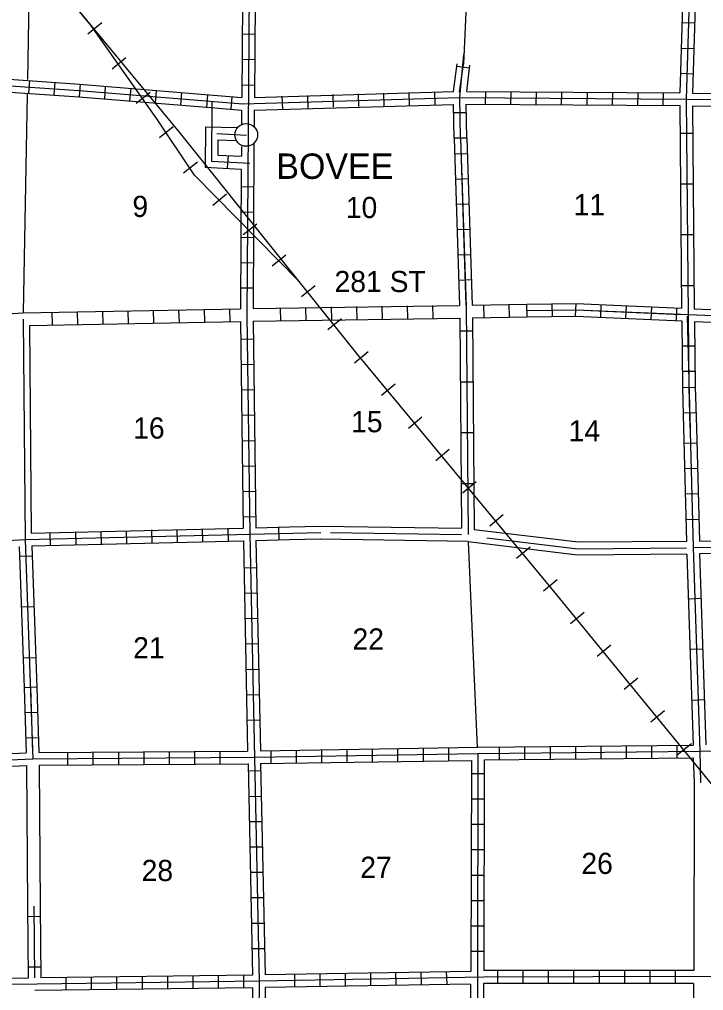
# Model space of a CAD drawing. Extents: x 1372974 to 1910017, y 15437295 to 16008649.
# Drawn here: x 1697253 to 1713419, y 15717536 to 15740473 of the extents above; entities that cross this region are included whole.
import ezdxf

# ---------------------------------------------------------------- set-up
doc = ezdxf.new("R2010")
doc.units = 0
for name, color, linetype in [('L10', 7, 'Continuous'), ('L11', 7, 'Continuous'), ('L13', 7, 'Continuous'), ('L14', 7, 'Continuous'), ('L15', 7, 'Continuous'), ('L16', 7, 'Continuous'), ('L30', 7, 'Continuous'), ('L8', 7, 'Continuous'), ('L9', 7, 'Continuous')]:
    doc.layers.add(name, color=color, linetype=linetype)

msp = doc.modelspace()

# ---------------------------------------------------------------- linework, layer by layer
at = {"layer": 'L10'}
for points in [[(1697490, 15733248), (1697532, 15728340)], [(1703635, 15728487), (1704373, 15728507)], [(1704373, 15728507), (1707698, 15728457)], [(1703635, 15728187), (1704373, 15728207)], [(1704365, 15728207), (1707855, 15728154)], [(1713015, 15728140), (1710456, 15728123), (1707998, 15728415)], [(1713023, 15727840), (1710440, 15727823), (1707855, 15728133)], [(1697423, 15722848), (1697445, 15719533)], [(1697723, 15722857), (1697745, 15719533)]]:
    msp.add_lwpolyline(points, dxfattribs=at)
at = {"layer": 'L11'}
for points in [[(1701646, 15737937), (1701640, 15736982)], [(1701646, 15737937), (1702390, 15737923)], [(1701940, 15737632), (1702373, 15737615)], [(1701940, 15737632), (1701940, 15737265)], [(1713173, 15723032), (1713198, 15722440)], [(1713198, 15722440), (1713190, 15718006)], [(1713181, 15717706), (1713181, 15712665)]]:
    msp.add_lwpolyline(points, dxfattribs=at)
at = {"layer": 'L13'}
for p, q in [((1707931, 15743617), (1707746, 15739419)), ((1707855, 15728133), (1707965, 15725598))]:
    msp.add_line(p, q, dxfattribs=at)
for points in [[(1697515, 15743290), (1697440, 15739057)], [(1697432, 15738707), (1697340, 15733548)], [(1707965, 15725598), (1708065, 15723282)]]:
    msp.add_lwpolyline(points, dxfattribs=at)
at = {"layer": 'L15'}
for p, q in [((1699198, 15740390), (1698873, 15740123)), ((1699765, 15739565), (1699448, 15739298)), ((1700340, 15738748), (1700015, 15738490)), ((1700882, 15737940), (1700565, 15737673)), ((1701457, 15737098), (1701132, 15736840)), ((1702148, 15736348), (1701823, 15736082)), ((1702865, 15735640), (1702540, 15735382)), ((1703548, 15734907), (1703223, 15734648)), ((1704240, 15734182), (1703915, 15733923)), ((1704865, 15733398), (1704540, 15733140)), ((1705490, 15732623), (1705173, 15732357)), ((1706131, 15731857), (1705806, 15731590)), ((1706765, 15731082), (1706448, 15730815)), ((1707406, 15730315), (1707090, 15730048)), ((1708048, 15729548), (1707723, 15729282)), ((1708681, 15728773), (1708365, 15728507)), ((1709323, 15728007), (1708998, 15727740)), ((1709956, 15727240), (1709640, 15726973)), ((1710598, 15726465), (1710273, 15726198)), ((1711231, 15725690), (1710906, 15725423)), ((1711865, 15724915), (1711540, 15724648)), ((1712498, 15724140), (1712173, 15723873)), ((1713131, 15723365), (1712806, 15723107))]:
    msp.add_line(p, q, dxfattribs=at)
for points in [[(1725223, 15706448), (1722581, 15711281), (1721623, 15712756), (1715731, 15719823), (1709806, 15727057), (1705223, 15732582), (1701032, 15737807), (1692457, 15748173), (1688765, 15752715), (1678924, 15764482)], [(1698890, 15740390), (1692457, 15748173), (1688765, 15752715), (1679057, 15764324)], [(1703865, 15734282), (1701390, 15736798), (1700498, 15738123), (1698898, 15740390)], [(1725223, 15706448), (1722581, 15711281), (1721623, 15712756), (1715731, 15719823), (1709806, 15727057), (1705223, 15732582), (1703865, 15734282)]]:
    msp.add_lwpolyline(points, dxfattribs=at)
at = {"layer": 'L16'}
msp.add_circle((1702611, 15737746), 269, dxfattribs=at)
at = {"layer": 'L8'}
for p, q in [((1713215, 15740382), (1712915, 15740390)), ((1702823, 15740115), (1702523, 15740123)), ((1713190, 15739782), (1712890, 15739790)), ((1702815, 15739515), (1702515, 15739523)), ((1707884, 15739323), (1707589, 15739364)), ((1707655, 15738753), (1707745, 15739405)), ((1713173, 15739182), (1712873, 15739198)), ((1697473, 15738732), (1697498, 15739032)), ((1698073, 15738690), (1698098, 15738990)), ((1698673, 15738648), (1698698, 15738948)), ((1699273, 15738598), (1699290, 15738898)), ((1699865, 15738548), (1699890, 15738848)), ((1700465, 15738498), (1700490, 15738798)), ((1701065, 15738448), (1701090, 15738748)), ((1702815, 15738915), (1702515, 15738923)), ((1706473, 15738448), (1706465, 15738748)), ((1707073, 15738465), (1707065, 15738765)), ((1708265, 15738473), (1708273, 15738773)), ((1708865, 15738473), (1708873, 15738773)), ((1709465, 15738465), (1709473, 15738765)), ((1710065, 15738465), (1710073, 15738765)), ((1710665, 15738457), (1710673, 15738757)), ((1711265, 15738457), (1711273, 15738757)), ((1711865, 15738448), (1711873, 15738748)), ((1712465, 15738448), (1712473, 15738748)), ((1701681, 15738396), (1701706, 15738696)), ((1702257, 15738357), (1702282, 15738648)), ((1703473, 15738357), (1703465, 15738657)), ((1704073, 15738373), (1704065, 15738673)), ((1704673, 15738398), (1704665, 15738698)), ((1705273, 15738415), (1705265, 15738715)), ((1705873, 15738432), (1705865, 15738732)), ((1707815, 15738265), (1707515, 15738265)), ((1707823, 15737665), (1707523, 15737665)), ((1707673, 15737660), (1707798, 15733719)), ((1702173, 15736957), (1702190, 15737257)), ((1707834, 15737301), (1707536, 15737292)), ((1707853, 15736705), (1707555, 15736695)), ((1702798, 15736515), (1702498, 15736523)), ((1707872, 15736109), (1707573, 15736099)), ((1702790, 15735915), (1702490, 15735923)), ((1702790, 15735315), (1702490, 15735323)), ((1707890, 15735512), (1707592, 15735503)), ((1707909, 15734916), (1707611, 15734906)), ((1702782, 15734715), (1702482, 15734723)), ((1707928, 15734320), (1707630, 15734310)), ((1702782, 15734123), (1702482, 15734123)), ((1705831, 15733398), (1705823, 15733698)), ((1706431, 15733407), (1706423, 15733707)), ((1707031, 15733415), (1707023, 15733715)), ((1708231, 15733432), (1708223, 15733732)), ((1708831, 15733440), (1708823, 15733740)), ((1709248, 15733446), (1709243, 15733744)), ((1709845, 15733456), (1709840, 15733755)), ((1710393, 15733466), (1710406, 15733764)), ((1710989, 15733440), (1711002, 15733738)), ((1711585, 15733414), (1711598, 15733712)), ((1698032, 15733257), (1698023, 15733557)), ((1698632, 15733265), (1698623, 15733565)), ((1699232, 15733282), (1699223, 15733582)), ((1699832, 15733290), (1699823, 15733590)), ((1700432, 15733307), (1700423, 15733607)), ((1701032, 15733315), (1701023, 15733615)), ((1701632, 15733332), (1701623, 15733632)), ((1702232, 15733340), (1702223, 15733640)), ((1703432, 15733357), (1703423, 15733657)), ((1704032, 15733373), (1704023, 15733673)), ((1704632, 15733382), (1704623, 15733682)), ((1705231, 15733390), (1705223, 15733690)), ((1712181, 15733388), (1712194, 15733686)), ((1712778, 15733362), (1712790, 15733660)), ((1702782, 15732923), (1702482, 15732915)), ((1712913, 15732760), (1713212, 15732763)), ((1702790, 15732323), (1702490, 15732315)), ((1712920, 15732163), (1713218, 15732167)), ((1702798, 15731723), (1702498, 15731715)), ((1712924, 15731782), (1713222, 15731789)), ((1712939, 15731185), (1713237, 15731193)), ((1702807, 15731123), (1702507, 15731115)), ((1702815, 15730523), (1702515, 15730515)), ((1712956, 15730465), (1713256, 15730473)), ((1702823, 15729923), (1702523, 15729915)), ((1712973, 15729865), (1713273, 15729873)), ((1702832, 15729323), (1702532, 15729315)), ((1712990, 15729265), (1713290, 15729273)), ((1702840, 15728723), (1702540, 15728715)), ((1713006, 15728665), (1713306, 15728673)), ((1700990, 15728123), (1700982, 15728423)), ((1701590, 15728140), (1701582, 15728440)), ((1702190, 15728157), (1702182, 15728457)), ((1703390, 15728182), (1703382, 15728482)), ((1697990, 15728057), (1697982, 15728357)), ((1698590, 15728065), (1698582, 15728365)), ((1699190, 15728082), (1699182, 15728382)), ((1699790, 15728098), (1699782, 15728398)), ((1700390, 15728115), (1700382, 15728415)), ((1702865, 15727523), (1702565, 15727515)), ((1702873, 15726923), (1702573, 15726915)), ((1702890, 15726323), (1702590, 15726315)), ((1702898, 15725723), (1702598, 15725715)), ((1702915, 15725123), (1702615, 15725115)), ((1697661, 15724700), (1697363, 15724689)), ((1702923, 15724523), (1702623, 15724515)), ((1697682, 15724103), (1697384, 15724093)), ((1702940, 15723923), (1702640, 15723915)), ((1697702, 15723507), (1697404, 15723497)), ((1698390, 15723165), (1698390, 15722865)), ((1698990, 15723165), (1698990, 15722865)), ((1699590, 15723173), (1699590, 15722873)), ((1700190, 15723173), (1700190, 15722873)), ((1700790, 15723182), (1700790, 15722882)), ((1701390, 15723190), (1701390, 15722890)), ((1701990, 15723190), (1701990, 15722890)), ((1703190, 15723207), (1703190, 15722907)), ((1703790, 15723215), (1703790, 15722915)), ((1704390, 15723223), (1704390, 15722923)), ((1704990, 15723232), (1704990, 15722932)), ((1705590, 15723240), (1705590, 15722940)), ((1706190, 15723248), (1706190, 15722948)), ((1706790, 15723265), (1706790, 15722965)), ((1707390, 15723273), (1707390, 15722973)), ((1708590, 15723290), (1708590, 15722990)), ((1709190, 15723290), (1709190, 15722990)), ((1709790, 15723298), (1709790, 15722998)), ((1710390, 15723307), (1710390, 15723007)), ((1710990, 15723315), (1710990, 15723015)), ((1711590, 15723323), (1711590, 15723023)), ((1712190, 15723323), (1712190, 15723023)), ((1712790, 15723332), (1712790, 15723032)), ((1702965, 15722723), (1702665, 15722715)), ((1708231, 15722657), (1707931, 15722657)), ((1702973, 15722123), (1702673, 15722115)), ((1708231, 15722056), (1707931, 15722056)), ((1702990, 15721523), (1702690, 15721523)), ((1708231, 15721456), (1707931, 15721456)), ((1702998, 15720923), (1702698, 15720923)), ((1708231, 15720856), (1707931, 15720856)), ((1703015, 15720323), (1702715, 15720323)), ((1708223, 15720256), (1707923, 15720256)), ((1703023, 15719723), (1702723, 15719723)), ((1708223, 15719656), (1707923, 15719656)), ((1703040, 15719123), (1702740, 15719123)), ((1708223, 15719056), (1707923, 15719056)), ((1703048, 15718523), (1702748, 15718523)), ((1708223, 15718456), (1707923, 15718456)), ((1699557, 15717565), (1699557, 15717865)), ((1700157, 15717573), (1700157, 15717873)), ((1700757, 15717581), (1700757, 15717881)), ((1701357, 15717590), (1701357, 15717890)), ((1701957, 15717598), (1701957, 15717898)), ((1702557, 15717598), (1702557, 15717898)), ((1703757, 15717623), (1703757, 15717923)), ((1704357, 15717631), (1704357, 15717931)), ((1704956, 15717648), (1704956, 15717948)), ((1705556, 15717656), (1705556, 15717956)), ((1706156, 15717665), (1706148, 15717965)), ((1706756, 15717681), (1706748, 15717981)), ((1707356, 15717690), (1707348, 15717990)), ((1708556, 15717706), (1708556, 15718006)), ((1709156, 15717706), (1709156, 15718006)), ((1709756, 15717706), (1709756, 15718006)), ((1710356, 15717706), (1710356, 15718006)), ((1710956, 15717715), (1710956, 15718015)), ((1711556, 15717715), (1711556, 15718015)), ((1712156, 15717715), (1712156, 15718015)), ((1712756, 15717715), (1712756, 15718015)), ((1698357, 15717548), (1698357, 15717848)), ((1698957, 15717556), (1698957, 15717856))]:
    msp.add_line(p, q, dxfattribs=at)
for points in [[(1702732, 15759632), (1702573, 15750748), (1702698, 15743365), (1702623, 15733498), (1702698, 15728315), (1702915, 15717756), (1702865, 15712523)], [(1713290, 15759724), (1713323, 15749423), (1713165, 15743790), (1713006, 15738590)], [(1713006, 15743632), (1712856, 15738740)], [(1713306, 15743632), (1713156, 15738732)], [(1702540, 15743215), (1702507, 15738632)], [(1702840, 15743207), (1702807, 15738632)], [(1707506, 15738773), (1707597, 15739426)], [(1707673, 15737665), (1707656, 15738640), (1707756, 15739648)], [(1707823, 15738773), (1707896, 15739394)], [(1692340, 15739015), (1696565, 15739090), (1698673, 15738948), (1702507, 15738632)], [(1681915, 15738340), (1687057, 15738348), (1692190, 15738865), (1696565, 15738940), (1698665, 15738798), (1702532, 15738482), (1707648, 15738632), (1713006, 15738590), (1725373, 15738557)], [(1692340, 15738715), (1696565, 15738790), (1698657, 15738648), (1701873, 15738389)], [(1702807, 15738632), (1707506, 15738773)], [(1707823, 15738773), (1712856, 15738740)], [(1701798, 15738532), (1701790, 15737123), (1702698, 15737082)], [(1713156, 15738732), (1723690, 15738715)], [(1701873, 15738389), (1702498, 15738332)], [(1702498, 15738332), (1702498, 15737973)], [(1702798, 15738332), (1707506, 15738465)], [(1702798, 15738332), (1702798, 15737948)], [(1707523, 15737665), (1707506, 15738465)], [(1707823, 15737665), (1707806, 15738473)], [(1707806, 15738473), (1712856, 15738440)], [(1713156, 15738432), (1723698, 15738415)], [(1701915, 15737782), (1702615, 15737740)], [(1707523, 15737657), (1707648, 15733715)], [(1707823, 15737665), (1707948, 15733723)], [(1702498, 15737473), (1702498, 15737240)], [(1702790, 15737540), (1702773, 15733648)], [(1701940, 15737265), (1702498, 15737240)], [(1701640, 15736982), (1702490, 15736940)], [(1702490, 15736940), (1702473, 15733640)], [(1702773, 15733648), (1707648, 15733715)], [(1707948, 15733723), (1709243, 15733745)], [(1709243, 15733745), (1710406, 15733765)], [(1710406, 15733765), (1712898, 15733657)], [(1692374, 15733223), (1697332, 15733540), (1702473, 15733640)], [(1709246, 15733595), (1710409, 15733615)], [(1709246, 15733445), (1710406, 15733465)], [(1710398, 15733465), (1712906, 15733357)], [(1710400, 15733615), (1712891, 15733507)], [(1713031, 15733465), (1713173, 15727998), (1718398, 15728098)], [(1697340, 15733390), (1697390, 15728190)], [(1697490, 15733248), (1702473, 15733340)], [(1702473, 15733340), (1702540, 15728457)], [(1702773, 15733348), (1707656, 15733415)], [(1702773, 15733348), (1702840, 15728465)], [(1707956, 15733423), (1709246, 15733445)], [(1712906, 15733357), (1712923, 15731782)], [(1713056, 15733358), (1713073, 15731783)], [(1713206, 15733340), (1713223, 15731782)], [(1712923, 15731782), (1712947, 15730820)], [(1713073, 15731785), (1713097, 15730824)], [(1713223, 15731807), (1713250, 15730826)], [(1712947, 15730820), (1713015, 15728140)], [(1713250, 15730826), (1713323, 15728148)], [(1697532, 15728340), (1702540, 15728457)], [(1702840, 15728465), (1703635, 15728487)], [(1681799, 15728032), (1687090, 15727940), (1692290, 15727907), (1697390, 15728190), (1704373, 15728357)], [(1702840, 15728165), (1703635, 15728187)], [(1704605, 15728353), (1707696, 15728307)], [(1708300, 15728228), (1710448, 15727973), (1713016, 15727990)], [(1713323, 15728148), (1718398, 15728248)], [(1697548, 15728040), (1702548, 15728157)], [(1702548, 15728157), (1702640, 15723190)], [(1702840, 15728165), (1702948, 15723198)], [(1713323, 15727857), (1718398, 15727948)], [(1697362, 15724689), (1697415, 15723148)], [(1697512, 15724694), (1697565, 15723153)], [(1697663, 15724691), (1697715, 15723157)], [(1681849, 15722815), (1687124, 15722723), (1692340, 15722782), (1697573, 15723007), (1702815, 15723048), (1708081, 15723132), (1713331, 15723190), (1715873, 15723232), (1718431, 15722898), (1719964, 15722982), (1727164, 15723073)], [(1692482, 15722932), (1697415, 15723148)], [(1697715, 15723157), (1702640, 15723190)], [(1702948, 15723198), (1708081, 15723282), (1713173, 15723332)], [(1713331, 15723190), (1713348, 15722440)], [(1702948, 15722898), (1707931, 15722973)], [(1707931, 15722973), (1707923, 15717990)], [(1708081, 15723132), (1708073, 15717856)], [(1708231, 15722982), (1708223, 15718006)], [(1708231, 15722982), (1713173, 15723032)], [(1692490, 15722632), (1697423, 15722848)], [(1697723, 15722857), (1702657, 15722890)], [(1702657, 15722890), (1702757, 15717898)], [(1702948, 15722898), (1703057, 15717906)], [(1718406, 15717856), (1713381, 15717865), (1708223, 15717856), (1702915, 15717756), (1697673, 15717690), (1692357, 15717623)], [(1702757, 15717898), (1697757, 15717840)], [(1707923, 15717990), (1703057, 15717906)], [(1713190, 15718006), (1708223, 15718006)], [(1697457, 15717831), (1692524, 15717773)], [(1707915, 15717690), (1703057, 15717606)], [(1713181, 15717706), (1708215, 15717706)], [(1702757, 15717598), (1697615, 15717538)], [(1702757, 15717598), (1702715, 15712523)], [(1703057, 15717606), (1703015, 15712523)]]:
    msp.add_lwpolyline(points, dxfattribs=at)
at = {"layer": 'L9'}
for p, q in [((1713165, 15737782), (1712865, 15737782)), ((1713173, 15736582), (1712873, 15736582)), ((1713190, 15735382), (1712890, 15735382)), ((1713198, 15734182), (1712898, 15734182)), ((1713056, 15733338), (1713073, 15731780)), ((1707965, 15733107), (1707665, 15733107)), ((1707973, 15731907), (1707673, 15731907)), ((1713073, 15731803), (1713100, 15730821)), ((1707981, 15730707), (1707681, 15730707)), ((1707998, 15729507), (1707698, 15729507)), ((1697557, 15727798), (1697257, 15727790)), ((1697598, 15726598), (1697298, 15726590)), ((1713065, 15726790), (1713365, 15726807)), ((1713098, 15725598), (1713398, 15725607)), ((1697640, 15725398), (1697340, 15725390)), ((1713140, 15724398), (1713440, 15724407)), ((1697595, 15719532), (1697607, 15717839)), ((1697748, 15719283), (1697450, 15719281)), ((1697756, 15718090), (1697458, 15718088))]:
    msp.add_line(p, q, dxfattribs=at)
for points in [[(1713006, 15738598), (1713073, 15731782)], [(1712856, 15738440), (1712898, 15733657)], [(1713156, 15738432), (1713198, 15733640)], [(1707673, 15737657), (1707806, 15733690), (1707856, 15728307)], [(1710398, 15733615), (1717839, 15733307)], [(1710622, 15733605), (1712891, 15733507)], [(1713198, 15733640), (1717331, 15733473)], [(1707656, 15733415), (1707698, 15728457)], [(1707956, 15733423), (1707998, 15728415)], [(1713206, 15733340), (1717314, 15733173)], [(1697248, 15728023), (1697362, 15724689)], [(1697390, 15728182), (1697573, 15722998)], [(1697548, 15728040), (1697663, 15724691)], [(1713173, 15727998), (1713331, 15723190)], [(1713023, 15727840), (1713173, 15723332)], [(1713323, 15727857), (1713473, 15723340)], [(1697445, 15719533), (1697457, 15717831)], [(1697745, 15719533), (1697757, 15717840)], [(1707915, 15717690), (1707898, 15712606)], [(1708073, 15717856), (1708048, 15712606)], [(1708215, 15717706), (1708198, 15712606)]]:
    msp.add_lwpolyline(points, dxfattribs=at)

# ---------------------------------------------------------------- texts
at = {"layer": 'L14'}
for s, p in [('9', (1699923, 15735807)), ('10', (1704965, 15735782)), ('11', (1710348, 15735848)), ('15', (1705090, 15730723)), ('16', (1699940, 15730573)), ('14', (1710231, 15730507)), ('22', (1705123, 15725590)), ('21', (1699940, 15725382)), ('28', (1700140, 15720123)), ('27', (1705306, 15720198)), ('26', (1710531, 15720290))]:
    msp.add_text(s, height=500, rotation=360, dxfattribs=at).set_placement(p)
at = {"layer": 'L16'}
msp.add_text('BOVEE', height=600, rotation=360, dxfattribs=at).set_placement((1703323, 15736707))
at = {"layer": 'L30'}
msp.add_text('281 ST', height=500, rotation=360, dxfattribs=at).set_placement((1704699, 15734033))

doc.saveas('drawing.dxf')
